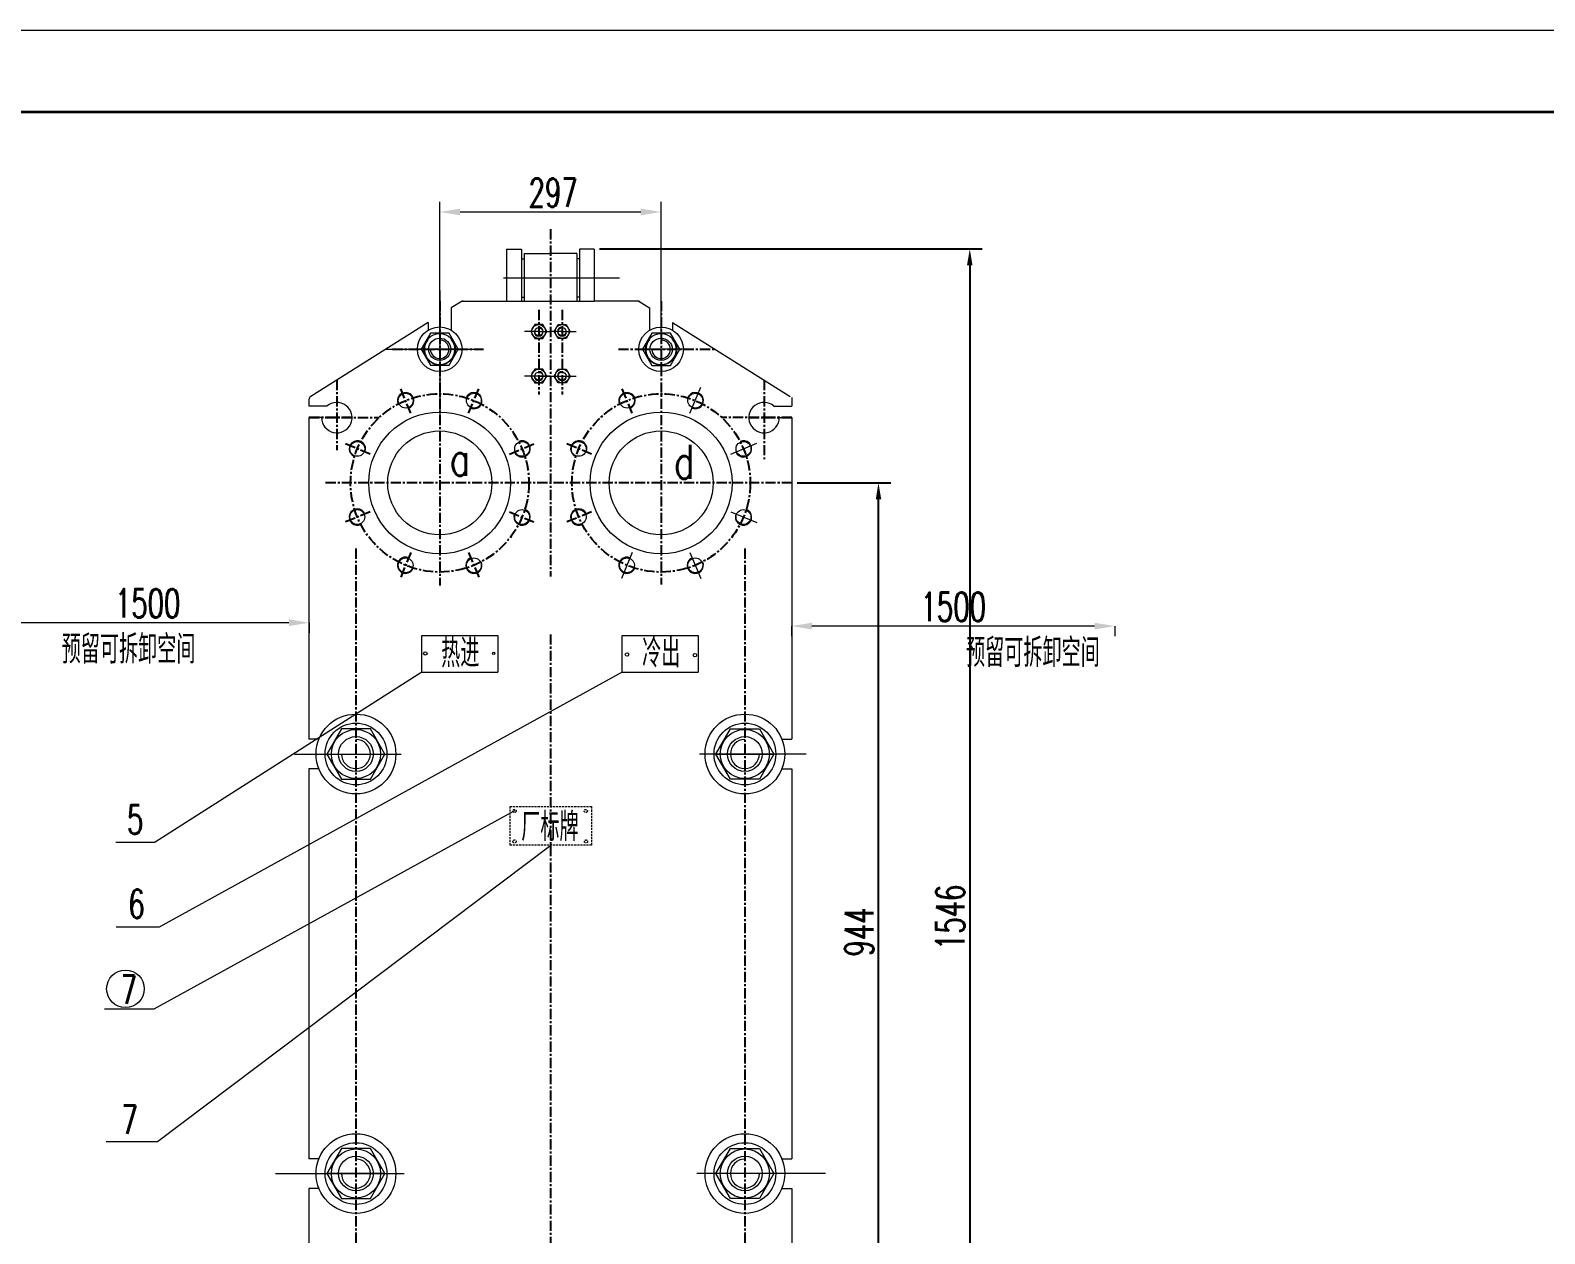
# Model space of a CAD drawing. Header units: millimetres. Extents: x 3165 to 3759, y 1184 to 1604.
# Drawn here: x 3367.6 to 3553.5, y 1455.8 to 1603.6 of the extents above; entities that cross this region are included whole.
import ezdxf

# ---------------------------------------------------------------- set-up
doc = ezdxf.new("R2010")
doc.units = ezdxf.units.MM
for name, pattern in [('CENTER', [2, 1.25, -0.25, 0.25, -0.25]), ('CENTER2', [28.575, 19.05, -3.175, 3.175, -3.175]), ('CENTERX2', [4, 2.5, -0.5, 0.5, -0.5]), ('DASHED2', [0.375, 0.25, -0.125])]:
    doc.linetypes.add(name, pattern=pattern)
doc.layers.get('DEFPOINTS').update_dxf_attribs({"lineweight": 18})
doc.layers.add('1', color=1, linetype='Continuous', lineweight=18, true_color=0xff0000)
doc.layers.add('2', color=2, linetype='Continuous', lineweight=18, true_color=0xffff00)
for name, color, linetype, lineweight in [('LAYER2', 2, 'Continuous', 25), ('粗实线层', 7, 'Continuous', 35), ('细实线', 1, 'Continuous', 20)]:
    doc.layers.add(name, color=color, linetype=linetype, lineweight=lineweight)
doc.styles.add('HZ', font='txt.shx', dxfattribs={"width": 0.67, "bigfont": 'hztxt.shx'})
doc.styles.add('STYLE1', font='txt.shx', dxfattribs={"width": 0.67, "bigfont": 'hztxt.shx'})
doc.styles.add('ZH', font='txt.shx', dxfattribs={"width": 0.75, "bigfont": 'hztxt.shx'})
doc.dimstyles.new('STANDARD$0', dxfattribs={"dimtxt": 3.5, "dimasz": 2.5, "dimexe": 1.25, "dimexo": 0.625, "dimtad": 1, "dimdec": 4, "dimdsep": 46, "dimtxsty": 'HZ', "dimcen": 2.5, "dimdle": 5, "dimadec": 0, "dimazin": 0, "dimtfac": 1, "dimtmove": 0, "dimatfit": 3, "dimfxl": 0, "dimtolj": 1, "dimlwd": -1, "dimlwe": -1, "dimarcsym": 0})

# ---------------------------------------------------------------- blocks, each defined once
blk = doc.blocks.new('*D52')
at = {"layer": '2', "color": 0, "transparency": 16777216}
for p, q in [((3362.19, 1530.86), (3362.19, 1529.63)), ((3399.38, 1530.88), (3364.69, 1530.88)), ((3401.88, 1530.86), (3401.88, 1529.63))]:
    blk.add_line(p, q, dxfattribs=at)
for points in [[(3364.69, 1531.3), (3364.69, 1530.47), (3362.19, 1530.88)], [(3399.38, 1531.3), (3399.38, 1530.47), (3401.88, 1530.88)]]:
    blk.add_solid(points, dxfattribs=at)
at = {"layer": 'DEFPOINTS', "color": 0, "transparency": 16777216}
for p in [(3362.19, 1531.48), (3362.19, 1530.88), (3401.88, 1531.48)]:
    blk.add_point(p, dxfattribs=at)
at = {"layer": '2', "color": 0, "transparency": 16777216, "insert": (3382.04, 1533.26), "char_height": 3.5, "attachment_point": 5, "style": 'HZ'}
blk.add_mtext('\\A1;1500', dxfattribs=at)
blk = doc.blocks.new('*D53')
at = {"layer": '2', "color": 0, "transparency": 16777216}
for p, q in [((3461.08, 1530.44), (3461.08, 1529.22)), ((3498.27, 1530.47), (3463.58, 1530.47)), ((3500.77, 1530.44), (3500.77, 1529.22))]:
    blk.add_line(p, q, dxfattribs=at)
for points in [[(3463.58, 1530.88), (3463.58, 1530.05), (3461.08, 1530.47)], [(3498.27, 1530.88), (3498.27, 1530.05), (3500.77, 1530.47)]]:
    blk.add_solid(points, dxfattribs=at)
at = {"layer": 'DEFPOINTS', "color": 0, "transparency": 16777216}
for p in [(3461.08, 1531.07), (3461.08, 1530.47), (3500.77, 1531.07)]:
    blk.add_point(p, dxfattribs=at)
at = {"layer": '2', "color": 0, "transparency": 16777216, "insert": (3480.93, 1532.84), "char_height": 3.5, "attachment_point": 5, "style": 'HZ'}
blk.add_mtext('\\A1;1500', dxfattribs=at)
blk = doc.blocks.new('*D57')
at = {"layer": '2', "color": 0, "transparency": 16777216}
for p, q in [((3417.89, 1565.09), (3417.89, 1582.58)), ((3445.07, 1565.09), (3445.07, 1582.58)), ((3420.39, 1581.33), (3442.57, 1581.33))]:
    blk.add_line(p, q, dxfattribs=at)
for points in [[(3420.39, 1581.74), (3420.39, 1580.91), (3417.89, 1581.33)], [(3442.57, 1581.74), (3442.57, 1580.91), (3445.07, 1581.33)]]:
    blk.add_solid(points, dxfattribs=at)
at = {"layer": 'DEFPOINTS', "color": 0, "transparency": 16777216}
for p in [(3445.07, 1581.33), (3417.89, 1564.46), (3445.07, 1564.46)]:
    blk.add_point(p, dxfattribs=at)
at = {"layer": '2', "color": 0, "transparency": 16777216, "insert": (3431.82, 1583.7), "char_height": 3.5, "attachment_point": 5, "style": 'HZ'}
blk.add_mtext('\\A1;297', dxfattribs=at)
blk = doc.blocks.new('*D48')
at = {"layer": 'DEFPOINTS', "color": 0, "transparency": 16777216}
for p in [(3436.86, 1576.78), (3461.2, 1404.86), (3482.96, 1404.86)]:
    blk.add_point(p, dxfattribs=at)
at = {"layer": 'LAYER2', "color": 0, "transparency": 16777216}
for p, q in [((3437.49, 1576.78), (3484.46, 1576.78)), ((3482.96, 1574.78), (3482.96, 1406.86)), ((3461.83, 1404.86), (3484.46, 1404.86))]:
    blk.add_line(p, q, dxfattribs=at)
for points in [[(3482.62, 1574.78), (3483.29, 1574.78), (3482.96, 1576.78)], [(3482.62, 1406.86), (3483.29, 1406.86), (3482.96, 1404.86)]]:
    blk.add_solid(points, dxfattribs=at)
at = {"layer": 'LAYER2', "color": 0, "transparency": 16777216, "insert": (3480.58, 1494.7), "char_height": 3.5, "attachment_point": 5, "rotation": 90, "style": 'HZ'}
blk.add_mtext('\\A1;1546', dxfattribs=at)
blk = doc.blocks.new('*D49')
at = {"layer": 'DEFPOINTS', "color": 0, "transparency": 16777216}
for p in [(3461.12, 1548.05), (3471.75, 1548.05), (3461.16, 1429.94)]:
    blk.add_point(p, dxfattribs=at)
at = {"layer": 'LAYER2', "color": 0, "transparency": 16777216}
for p, q in [((3461.75, 1548.05), (3473.25, 1548.05)), ((3471.75, 1431.94), (3471.75, 1546.05)), ((3461.78, 1429.94), (3473.25, 1429.94))]:
    blk.add_line(p, q, dxfattribs=at)
for points in [[(3471.42, 1546.05), (3472.09, 1546.05), (3471.75, 1548.05)], [(3471.42, 1431.94), (3472.09, 1431.94), (3471.75, 1429.94)]]:
    blk.add_solid(points, dxfattribs=at)
at = {"layer": 'LAYER2', "color": 0, "transparency": 16777216, "insert": (3469.38, 1492.91), "char_height": 3.5, "attachment_point": 5, "rotation": 90, "style": 'HZ'}
blk.add_mtext('\\A1;944', dxfattribs=at)

msp = doc.modelspace()

# ---------------------------------------------------------------- linework, layer by layer
at = {"color": 3, "linetype": 'CENTER'}
for p, q in [((3431.482, 1579.202), (3431.482, 1536.552)), ((3417.893, 1570.392), (3417.893, 1535.446)), ((3430.044, 1569.293), (3430.044, 1558.9)), ((3432.919, 1569.293), (3432.919, 1558.9)), ((3445.07, 1570.392), (3445.07, 1535.579)), ((3412.1, 1564.469), (3423.264, 1564.469)), ((3439.828, 1564.469), (3451.719, 1564.469)), ((3405.262, 1560.694), (3405.262, 1552.069)), ((3414.35, 1556.601), (3413.024, 1559.801)), ((3421.436, 1556.601), (3422.761, 1559.801)), ((3441.528, 1556.601), (3440.202, 1559.801)), ((3457.702, 1560.694), (3457.702, 1550.979)), ((3401.842, 1556.073), (3410.452, 1556.073)), ((3407.131, 1556.073), (3401.842, 1556.073)), ((3461.122, 1556.073), (3452.511, 1556.073)), ((3455.832, 1556.073), (3461.122, 1556.073)), ((3409.34, 1551.59), (3406.139, 1552.916)), ((3426.446, 1551.59), (3429.646, 1552.916)), ((3436.517, 1551.59), (3433.317, 1552.916)), ((3461.122, 1548.048), (3403.883, 1548.048)), ((3409.34, 1544.505), (3406.139, 1543.179)), ((3426.446, 1544.505), (3429.646, 1543.179)), ((3436.517, 1544.505), (3433.317, 1543.179)), ((3407.61, 1539.995), (3407.61, 1438.657)), ((3414.35, 1539.494), (3413.024, 1536.294)), ((3421.436, 1539.494), (3422.761, 1536.294)), ((3455.354, 1539.995), (3455.354, 1438.657)), ((3431.482, 1529.445), (3431.482, 1404.864))]:
    msp.add_line(p, q, dxfattribs=at)
for centre in [(3417.893, 1548.048), (3445.07, 1548.048)]:
    msp.add_circle(centre, 10.944, dxfattribs=at)
at = {"layer": '1'}
for p, q in [((3426.101, 1576.776), (3426.101, 1570.392)), ((3426.101, 1576.776), (3427.925, 1576.776)), ((3427.925, 1576.776), (3427.925, 1570.392)), ((3435.038, 1576.776), (3435.038, 1570.392)), ((3436.862, 1576.776), (3435.038, 1576.776)), ((3436.862, 1576.776), (3436.862, 1570.392)), ((3427.925, 1575.59), (3428.244, 1575.59)), ((3428.244, 1576.228), (3428.244, 1570.392)), ((3428.244, 1576.228), (3431.482, 1576.228)), ((3434.719, 1576.228), (3431.482, 1576.228)), ((3434.719, 1576.228), (3434.719, 1570.392)), ((3435.038, 1575.59), (3434.719, 1575.59)), ((3420.629, 1570.392), (3419.306, 1569.557)), ((3419.306, 1569.557), (3419.306, 1566.81)), ((3420.629, 1570.392), (3436.862, 1570.392)), ((3420.629, 1570.392), (3426.101, 1570.392)), ((3427.925, 1570.848), (3428.244, 1570.848)), ((3435.038, 1570.848), (3434.719, 1570.848)), ((3442.334, 1570.392), (3436.862, 1570.392)), ((3442.334, 1570.392), (3436.862, 1570.392)), ((3442.334, 1570.392), (3443.657, 1569.557)), ((3443.657, 1569.557), (3443.657, 1566.805)), ((3416.479, 1567.773), (3402.054, 1558.67)), ((3416.479, 1567.773), (3416.479, 1566.81)), ((3443.657, 1567.767), (3443.657, 1566.805)), ((3446.484, 1567.773), (3446.484, 1566.805)), ((3446.484, 1567.773), (3460.909, 1558.67)), ((3401.842, 1558.284), (3401.842, 1557.547)), ((3461.122, 1558.536), (3461.122, 1557.547)), ((3401.842, 1557.547), (3401.842, 1557.487)), ((3404.038, 1557.487), (3401.842, 1557.487)), ((3403.392, 1556.073), (3401.842, 1556.073)), ((3403.392, 1556.073), (3401.842, 1556.073)), ((3401.842, 1556.073), (3401.842, 1516.587)), ((3458.925, 1557.487), (3461.122, 1557.487)), ((3459.571, 1556.073), (3461.122, 1556.073)), ((3459.571, 1556.073), (3461.122, 1556.073)), ((3461.122, 1557.547), (3461.122, 1557.487)), ((3461.122, 1556.073), (3461.122, 1516.587)), ((3403.066, 1516.587), (3401.842, 1516.587)), ((3459.897, 1516.587), (3461.122, 1516.587)), ((3403.066, 1512.932), (3401.842, 1512.932)), ((3401.842, 1512.932), (3401.842, 1465.059)), ((3459.897, 1512.932), (3461.122, 1512.932)), ((3461.122, 1512.932), (3461.122, 1465.059)), ((3403.066, 1465.059), (3401.842, 1465.059)), ((3459.897, 1465.059), (3461.122, 1465.059)), ((3403.066, 1461.404), (3401.842, 1461.404)), ((3401.842, 1461.404), (3401.842, 1404.864)), ((3459.897, 1461.404), (3461.122, 1461.404)), ((3461.122, 1461.404), (3461.122, 1459.43)), ((3461.122, 1461.404), (3461.122, 1404.864))]:
    msp.add_line(p, q, dxfattribs=at)
at = {"layer": '1', "ltscale": 0.25}
for p, q in [((3415.714, 1529.297), (3425.028, 1529.297)), ((3415.714, 1524.83), (3415.714, 1529.297)), ((3425.028, 1529.297), (3425.028, 1524.83)), ((3440.301, 1529.297), (3449.615, 1529.297)), ((3440.301, 1524.83), (3440.301, 1529.297)), ((3449.615, 1529.297), (3449.615, 1524.83)), ((3415.714, 1524.83), (3425.028, 1524.83)), ((3440.301, 1524.83), (3449.615, 1524.83))]:
    msp.add_line(p, q, dxfattribs=at)
at = {"layer": '1'}
for points in [[(3429.552, 1567.494), (3429.059, 1566.641), (3429.552, 1565.788), (3430.537, 1565.788), (3431.029, 1566.641), (3430.537, 1567.494)], [(3433.412, 1567.494), (3433.904, 1566.641), (3433.412, 1565.788), (3432.427, 1565.788), (3431.934, 1566.641), (3432.427, 1567.494)], [(3416.753, 1566.443), (3415.614, 1564.469), (3416.753, 1562.495), (3419.032, 1562.495), (3420.172, 1564.469), (3419.032, 1566.443)], [(3443.931, 1566.437), (3442.791, 1564.464), (3443.931, 1562.49), (3446.21, 1562.49), (3447.35, 1564.464), (3446.21, 1566.437)], [(3429.552, 1562.033), (3429.059, 1561.18), (3429.552, 1560.327), (3430.537, 1560.327), (3431.029, 1561.18), (3430.537, 1562.033)], [(3433.412, 1562.033), (3433.904, 1561.18), (3433.412, 1560.327), (3432.427, 1560.327), (3431.934, 1561.18), (3432.427, 1562.033)], [(3405.832, 1517.839), (3404.054, 1514.76), (3405.832, 1511.68), (3409.387, 1511.68), (3411.165, 1514.76), (3409.387, 1517.839)], [(3457.132, 1517.839), (3458.91, 1514.76), (3457.132, 1511.68), (3453.576, 1511.68), (3451.798, 1514.76), (3453.576, 1517.839)], [(3405.832, 1466.311), (3404.054, 1463.232), (3405.832, 1460.152), (3409.387, 1460.152), (3411.165, 1463.232), (3409.387, 1466.311)], [(3457.132, 1466.311), (3458.91, 1463.232), (3457.132, 1460.152), (3453.576, 1460.152), (3451.798, 1463.232), (3453.576, 1466.311)]]:
    msp.add_lwpolyline(points, close=True, dxfattribs=at)
for centre, radius in [((3417.893, 1564.469), 2.735), ((3430.044, 1566.641), 0.853), ((3432.919, 1566.641), 0.853), ((3445.07, 1564.464), 2.735), ((3417.893, 1564.469), 1.935), ((3417.893, 1564.469), 1.367), ((3430.044, 1566.641), 0.49), ((3432.919, 1566.641), 0.49), ((3445.07, 1564.464), 1.935), ((3445.07, 1564.464), 1.367), ((3430.044, 1561.18), 0.853), ((3430.044, 1561.18), 0.49), ((3432.919, 1561.18), 0.853), ((3432.919, 1561.18), 0.49), ((3413.705, 1558.158), 0.912), ((3422.081, 1558.158), 0.912), ((3440.882, 1558.158), 0.912), ((3449.259, 1558.158), 0.912), ((3417.893, 1548.048), 8.706), ((3445.07, 1548.048), 8.706), ((3417.893, 1548.048), 6.384), ((3445.07, 1548.048), 6.384), ((3407.782, 1552.236), 0.912), ((3428.004, 1552.236), 0.912), ((3434.96, 1552.236), 0.912), ((3455.181, 1552.236), 0.912), ((3407.782, 1543.859), 0.912), ((3428.004, 1543.859), 0.912), ((3434.96, 1543.859), 0.912), ((3455.181, 1543.859), 0.912), ((3413.705, 1537.937), 0.912), ((3422.081, 1537.937), 0.912), ((3440.882, 1537.937), 0.912), ((3449.259, 1537.937), 0.912), ((3407.61, 1514.76), 4.897), ((3455.354, 1514.76), 4.897), ((3407.61, 1514.76), 3.793), ((3407.61, 1514.76), 3.019), ((3455.354, 1514.76), 3.793), ((3455.354, 1514.76), 3.019), ((3407.61, 1514.76), 2.133), ((3455.354, 1514.76), 2.133), ((3407.61, 1463.232), 4.897), ((3407.61, 1463.232), 3.793), ((3455.354, 1463.232), 4.897), ((3455.354, 1463.232), 3.793), ((3407.61, 1463.232), 3.019), ((3407.61, 1463.232), 2.133), ((3455.354, 1463.232), 3.019), ((3455.354, 1463.232), 2.133)]:
    msp.add_circle(centre, radius, dxfattribs=at)
at = {"layer": '1', "ltscale": 0.25}
for centre, radius in [((3416.123, 1527.115), 0.213), ((3424.521, 1527.115), 0.142), ((3440.889, 1526.973), 0.213), ((3449.216, 1526.903), 0.213)]:
    msp.add_circle(centre, radius, dxfattribs=at)
at = {"layer": '1'}
for centre, radius, start, end in [((3420.761, 1569.936), 0.456, 90, 122.25471), ((3442.203, 1569.936), 0.456, 57.74529, 90), ((3442.203, 1569.936), 0.456, 57.74529, 90), ((3430.044, 1566.641), 0.555, 180, 90), ((3432.919, 1566.641), 0.555, 89.99839, 359.99839), ((3417.893, 1564.464), 1.87, 139.12136, 40.87864), ((3445.07, 1564.464), 1.87, 139.12136, 40.87864), ((3445.07, 1564.458), 1.87, 139.12136, 40.87864), ((3430.044, 1561.18), 0.555, 180, 90), ((3432.919, 1561.18), 0.555, 89.99839, 359.99839), ((3402.298, 1558.284), 0.456, 122.25471, 180), ((3405.262, 1556.073), 1.87, 180, 130.87864), ((3457.702, 1556.073), 1.87, 49.12136, 0)]:
    msp.add_arc(centre, radius, start, end, dxfattribs=at)
at = {"layer": '2'}
for p, q in [((3425.706, 1573.219), (3439.955, 1573.219)), ((3417.893, 1571.666), (3417.893, 1555.312)), ((3430.159, 1566.641), (3428.319, 1566.641)), ((3430.159, 1566.641), (3431.482, 1566.641)), ((3432.804, 1566.641), (3431.482, 1566.641)), ((3432.804, 1566.641), (3434.644, 1566.641)), ((3432.804, 1566.641), (3434.644, 1566.641)), ((3411.235, 1564.464), (3423.205, 1564.464)), ((3431.482, 1561.18), (3428.319, 1561.18)), ((3430.159, 1561.169), (3428.319, 1561.169)), ((3430.159, 1561.18), (3431.482, 1561.18)), ((3431.482, 1561.18), (3434.644, 1561.18)), ((3432.804, 1561.169), (3434.644, 1561.169)), ((3432.804, 1561.169), (3434.644, 1561.169)), ((3448.613, 1556.601), (3449.939, 1559.801)), ((3453.624, 1551.59), (3456.824, 1552.916)), ((3453.624, 1544.505), (3456.824, 1543.179)), ((3441.528, 1539.494), (3440.202, 1536.294)), ((3448.613, 1539.494), (3449.939, 1536.294)), ((3415.714, 1524.83), (3382.95, 1503.928)), ((3440.301, 1524.83), (3383.441, 1493.513)), ((3459.458, 1514.76), (3451.25, 1514.76)), ((3427.074, 1507.769), (3382.798, 1483.424)), ((3378.115, 1503.928), (3382.95, 1503.928)), ((3383.256, 1467.154), (3431.538, 1503.566)), ((3383.441, 1493.513), (3378.175, 1493.513)), ((3382.798, 1483.424), (3376.747, 1483.424)), ((3376.929, 1467.154), (3383.256, 1467.154)), ((3403.506, 1463.232), (3411.714, 1463.232)), ((3459.458, 1463.232), (3451.25, 1463.232))]:
    msp.add_line(p, q, dxfattribs=at)
at = {"layer": '2', "color": 3, "linetype": 'CENTERX2', "ltscale": 3}
for p, q in [((3420.628, 1564.469), (3415.158, 1564.469)), ((3447.805, 1564.464), (3442.336, 1564.464)), ((3451.798, 1514.76), (3458.91, 1514.76)), ((3411.165, 1463.232), (3404.054, 1463.232))]:
    msp.add_line(p, q, dxfattribs=at)
at = {"layer": '2', "linetype": 'CENTER2'}
for p, q in [((3400.078, 1514.76), (3413.162, 1514.76)), ((3462.885, 1514.76), (3449.801, 1514.76)), ((3397.73, 1463.232), (3413.51, 1463.232)), ((3465.233, 1463.232), (3449.453, 1463.232))]:
    msp.add_line(p, q, dxfattribs=at)
at = {"layer": '2', "ltscale": 0.5}
msp.add_lwpolyline([(3165.217, 1603.641), (3759.217, 1603.641), (3759.217, 1183.641), (3165.217, 1183.641)], close=True, dxfattribs=at)
at = {"layer": '2'}
msp.add_circle((3379.314, 1485.922), 2.308, dxfattribs=at)
for centre, radius, start, end in [((3430.044, 1566.641), 0.555, 180, 90), ((3432.919, 1566.641), 0.555, 89.99839, 359.99839), ((3417.893, 1564.469), 1.14, 180, 90), ((3445.07, 1564.464), 1.14, 180, 90), ((3430.044, 1561.18), 0.555, 180, 90), ((3432.919, 1561.18), 0.555, 89.99839, 359.99839), ((3413.705, 1558.158), 1.003, 292.5, 205.12698), ((3422.081, 1558.158), 1.003, 247.5, 160.12698), ((3440.882, 1558.158), 1.003, 292.5, 205.12698), ((3449.259, 1558.158), 1.003, 247.5, 160.12698), ((3407.782, 1552.236), 1.003, 337.5, 250.12698), ((3428.004, 1552.236), 1.003, 202.5, 115.12698), ((3434.96, 1552.236), 1.003, 337.5, 250.12698), ((3455.181, 1552.236), 1.003, 202.5, 115.12698), ((3407.782, 1543.859), 1.003, 22.5, 295.12698), ((3434.96, 1543.859), 1.003, 22.5, 295.12698), ((3428.004, 1543.859), 1.003, 157.5, 70.12698), ((3455.181, 1543.859), 1.003, 157.5, 70.12698), ((3413.705, 1537.937), 1.003, 67.5, 340.12698), ((3422.081, 1537.937), 1.003, 112.5, 25.12698), ((3440.882, 1537.937), 1.003, 67.5, 340.12698), ((3449.259, 1537.937), 1.003, 112.5, 25.12698), ((3407.61, 1514.76), 1.779, 180, 90), ((3455.354, 1514.76), 1.779, 90, 0), ((3407.61, 1463.232), 1.779, 180, 90), ((3455.354, 1463.232), 1.779, 90, 0)]:
    msp.add_arc(centre, radius, start, end, dxfattribs=at)
at = {"layer": '粗实线层'}
msp.add_lwpolyline([(3749.217, 1193.641), (3190.217, 1193.641), (3190.217, 1593.641), (3749.217, 1593.641)], close=True, dxfattribs=at)
at = {"layer": '细实线', "color": 5, "linetype": 'DASHED2'}
msp.add_lwpolyline([(3426.537, 1508.303), (3436.538, 1508.303), (3436.538, 1503.566), (3426.537, 1503.566)], close=True, dxfattribs=at)
for centre in [(3427.074, 1507.769), (3435.826, 1507.769), (3427.074, 1504.021), (3435.852, 1504.021)]:
    msp.add_circle(centre, 0.192, dxfattribs=at)

# ---------------------------------------------------------------- texts
at = {"layer": '2', "linetype": 'Continuous', "style": 'ZH', "width": 0.75}
for s, p in [('d', (3446.638, 1548.563)), ('a', (3419.114, 1548.93))]:
    msp.add_text(s, height=4.147, dxfattribs=at).set_placement(p)
at = {"layer": '2', "style": 'STYLE1', "width": 0.67}
for s, p in [('5', (3379.495, 1504.971)), ('6', (3379.663, 1494.608)), ('7', (3378.721, 1484.061)), ('7', (3378.831, 1468.096))]:
    msp.add_text(s, height=3.5, dxfattribs=at).set_placement(p)
at = {"layer": '2', "char_height": 3.5, "attachment_point": 7, "style": 'HZ'}
for s, insert, width in [('\\T1;预留可拆卸空间', (3371.491, 1525.865), 24.6225), ('\\T1;热进', (3418.072, 1525.398), 7.09363), ('\\T1;冷出', (3442.736, 1525.398), 7.035), ('\\T1;预留可拆卸空间', (3482.504, 1525.448), 24.6225)]:
    msp.add_mtext(s, dxfattribs=dict(at, insert=insert, width=width))
at = {"layer": '细实线', "color": 5, "linetype": 'DASHED2', "style": 'HZ', "width": 0.67}
msp.add_text('厂标牌', height=3.5, dxfattribs=at).set_placement((3427.898, 1504.057))

# ---------------------------------------------------------------- dimensions: what is measured, and where the dimension line sits
at = {"layer": '2'}
dim = msp.add_linear_dim(base=(3445.07, 1581.328), p1=(3417.893, 1564.464), p2=(3445.07, 1564.464), text='297', dimstyle='STANDARD$0', override={"dimscale": 1, "dimdec": 2, "dimatfit": 0}, dxfattribs=at)
dim.commit()
dim.dimension.update_dxf_attribs({"geometry": '*D57', "text_midpoint": (3431.824, 1581.328), "dimtype": 160})
for base, p1, p2, picture, middle in [((3362.194, 1530.883), (3401.882, 1531.483), (3362.194, 1531.483), '*D52', (3382.038, 1533.258)), ((3461.082, 1530.466), (3500.769, 1531.066), (3461.082, 1531.066), '*D53', (3480.925, 1532.841))]:
    dim = msp.add_linear_dim(base=base, p1=p1, p2=p2, angle=180, text='1500', dimstyle='STANDARD$0', override={"dimdec": 2, "dimsah": 1, "dimatfit": 0}, dxfattribs=at)
    dim.commit()
    dim.dimension.update_dxf_attribs({"geometry": picture, "text_midpoint": middle})
at = {"layer": 'LAYER2'}
for base, p1, p2, text, picture, middle in [((3482.958, 1404.864), (3436.862, 1576.776), (3461.203, 1404.864), '1546', '*D48', (3482.958, 1494.7)), ((3471.755, 1548.048), (3461.16, 1429.944), (3461.122, 1548.048), '944', '*D49', (3471.755, 1492.907))]:
    dim = msp.add_linear_dim(base=base, p1=p1, p2=p2, angle=90, text=text, dimstyle='STANDARD$0', override={"dimtxt": 3.5, "dimasz": 2, "dimexe": 1.5, "dimdec": 2, "dimatfit": 0}, dxfattribs=at)
    dim.commit()
    dim.dimension.update_dxf_attribs({"geometry": picture, "text_midpoint": middle, "dimtype": 160})

doc.saveas('drawing.dxf')
